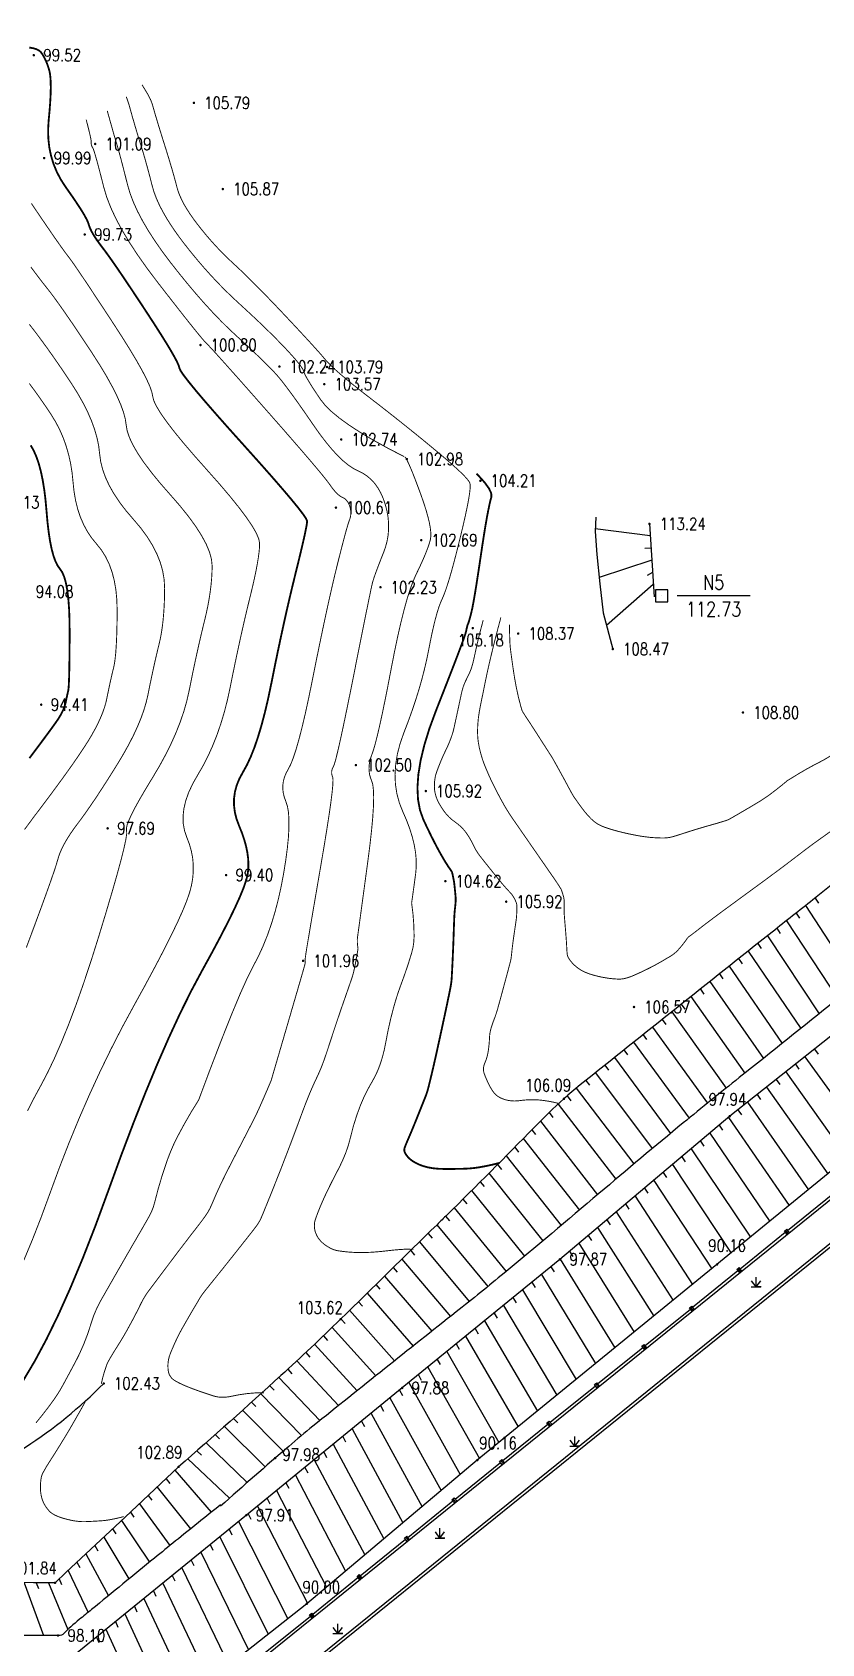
# Model space of a CAD drawing. Extents: x 532522 to 2902776, y -101917278 to 111238625.
# Drawn here: x 1412805 to 1477468, y 2818866 to 2950835 of the extents above; entities that cross this region are included whole.
import ezdxf
from ezdxf.enums import TextEntityAlignment as Align

# ---------------------------------------------------------------- set-up
doc = ezdxf.new("R2010")
doc.units = 0
doc.header["$LTSCALE"] = 1000
doc.header["$MEASUREMENT"] = 0
doc.header["$PDMODE"] = 33
doc.header["$PDSIZE"] = 0.125
doc.layers.get('0').update_dxf_attribs({"linetype": 'CONTINUOUS'})
doc.layers.add('Õ÷μØºìÏß', color=20, linetype='CONTINUOUS')
doc.layers.add('新地形图', color=7, linetype='CONTINUOUS')
doc.styles.add('HZ', font='rs', dxfattribs={"width": 0.8, "bigfont": 'hztxt'})
doc.linetypes.add('10421', pattern='A,2,[150,AAA.SHX,S=1,R=0,X=0,Y=1],1e-11', length=2)
doc.linetypes.add('X4', pattern='A,0,-1e-09,[149,symbolx.shx,S=0.15,R=0,X=0,Y=0],-1.6', length=1.6)

# ---------------------------------------------------------------- blocks, each defined once
blk = doc.blocks.new('GC124')
for p, q in [((0, -0.8), (-0.75, 0.2)), ((0, -0.8), (0, 0.8)), ((0, -0.8), (0.75, 0.2)), ((-0.8, -0.8), (0.75, -0.8)), ((0.8, -0.8), (0, -0.8))]:
    blk.add_line(p, q)
blk = doc.blocks.new('GC200')
at = {"linetype": 'Continuous', "const_width": 0.2, "flags": 128}
blk.add_lwpolyline([(-0.1, 0, 1), (0.1, 0, 1)], format="xyb", close=True, dxfattribs=at)
blk = doc.blocks.new('GC115')
blk.add_lwpolyline([(-1, -1), (1, -1), (1, 1), (-1, 1)], close=True)
blk.add_point((0, 0))
blk = doc.blocks.new('A$C22E77CCE')
at = {"layer": '新地形图', "color": 53, "linetype": 'Continuous'}
for p, q in [((591436, 283800), (586934, 284391)), ((591499, 282802), (591001, 282756)), ((591562, 281804), (587254, 280406)), ((591688, 279808), (587848, 276460)), ((591625, 280806), (591192, 280557)), ((599630, 278895, 112730), (593630, 278895, 112730)), ((604163, 253527), (608332, 247118)), ((604947, 254147), (605219, 253727)), ((602595, 252285), (606807, 245896)), ((603379, 252906), (603653, 252488)), ((601027, 251044), (605282, 244675)), ((601811, 251665), (602087, 251248)), ((599459, 249802), (603756, 243455)), ((600243, 250423), (600522, 250008)), ((597892, 248559), (602229, 242235)), ((598675, 249181), (598957, 248768)), ((596326, 247316), (600702, 241016)), ((597109, 247938), (597393, 247526)), ((594760, 246071), (599174, 239797)), ((595543, 246693), (595829, 246284)), ((592413, 244203), (592704, 243796)), ((593195, 244826), (597648, 238577)), ((593978, 245449), (594267, 245040)), ((590849, 242956), (591143, 242552)), ((591631, 243580), (596127, 237350)), ((589286, 241709), (589582, 241306)), ((590067, 242333), (594613, 236116)), ((604888, 241771), (605181, 241366)), ((587723, 240460), (588022, 240060)), ((588504, 241085), (593104, 234874)), ((603320, 240530), (603611, 240124)), ((604104, 241151), (609149, 234144)), ((586161, 239211), (586462, 238812)), ((586942, 239836), (591600, 233626)), ((601752, 239289), (602041, 238881)), ((602536, 239909), (607564, 232848)), ((584622, 237935), (584926, 237537)), ((585382, 238584), (590101, 232373)), ((600183, 238047), (600470, 237638)), ((600967, 238668), (605980, 231553)), ((583156, 236574), (583462, 236178)), ((583883, 237261), (588608, 231113)), ((598615, 236806), (598900, 236395)), ((599399, 237427), (604396, 230257)), ((581739, 235163), (582047, 234768)), ((582442, 235874), (587119, 229847)), ((597069, 235537), (597352, 235125)), ((597834, 236182), (602812, 228961)), ((580338, 233736), (580647, 233343)), ((581039, 234449), (585630, 228581)), ((594776, 233604), (599643, 226370)), ((595540, 234248), (595820, 233834)), ((596305, 234893), (601228, 227666)), ((578930, 232315), (579241, 231923)), ((579635, 233025), (584138, 227320)), ((593246, 232315), (598059, 225075)), ((594011, 232960), (594289, 232544)), ((578225, 231606), (582641, 226064)), ((591717, 231026), (596475, 223780)), ((592482, 231671), (592757, 231253)), ((576809, 230194), (581140, 224813)), ((577518, 230899), (577830, 230509)), ((590188, 229737), (594889, 222486)), ((590952, 230382), (591226, 229963)), ((575388, 228787), (579635, 223566)), ((576099, 229489), (576414, 229101)), ((588658, 228448), (593303, 221192)), ((589423, 229093), (589694, 228672)), ((573961, 227385), (578124, 222327)), ((574675, 228085), (574992, 227698)), ((587129, 227159), (591717, 219899)), ((587894, 227804), (588162, 227382)), ((572533, 225985), (576604, 221100)), ((573247, 226685), (573566, 226300)), ((585600, 225871), (590131, 218605)), ((586364, 226515), (586630, 226092)), ((571104, 224585), (575074, 219884)), ((571818, 225285), (572140, 224902)), ((584071, 224582), (588546, 217312)), ((584835, 225226), (585099, 224801)), ((569676, 223186), (573543, 218670)), ((570390, 223885), (570714, 223505)), ((582521, 223318), (586960, 216018)), ((583296, 223949), (583557, 223523)), ((568247, 221786), (572014, 217454)), ((568961, 222486), (569288, 222107)), ((580970, 222054), (585374, 214724)), ((581745, 222686), (582004, 222258)), ((567533, 221086), (567862, 220710)), ((579420, 220791), (583788, 213431)), ((580195, 221422), (580451, 220993)), ((566104, 219687), (566437, 219313)), ((566818, 220386), (570485, 216237)), ((577869, 219527), (582202, 212137)), ((578645, 220159), (578899, 219728)), ((564668, 218294), (565004, 217924)), ((565388, 218989), (568957, 215019)), ((576319, 218264), (580616, 210844)), ((577094, 218896), (577346, 218464)), ((563217, 216918), (563557, 216551)), ((563945, 217604), (567431, 213799)), ((574769, 217000), (579031, 209550)), ((575544, 217632), (575793, 217199)), ((561752, 215556), (562096, 215193)), ((562487, 216235), (565905, 212578)), ((573218, 215737), (577445, 208256)), ((573994, 216369), (574241, 215934)), ((560274, 214209), (560622, 213849)), ((561014, 214881), (564381, 211355)), ((570893, 213841), (571136, 213404)), ((571668, 214473), (575877, 206941)), ((572443, 215105), (572688, 214669)), ((558791, 212868), (559142, 212511)), ((559533, 213537), (562864, 210124)), ((569344, 212576), (569585, 212138)), ((570118, 213209), (574312, 205622)), ((557302, 211532), (557657, 211180)), ((558047, 212199), (561378, 208854)), ((567795, 211311), (568034, 210872)), ((568570, 211944), (572747, 204304)), ((555808, 210202), (556166, 209853)), ((556556, 210866), (559905, 207571)), ((566246, 210046), (566483, 209605)), ((567021, 210678), (571181, 202986)), ((554309, 208878), (554671, 208533)), ((555059, 209539), (558435, 206283)), ((564697, 208781), (564932, 208339)), ((565472, 209413), (569616, 201668)), ((552509, 207281), (555477, 203840)), ((553558, 208218), (556970, 204990)), ((563148, 207515), (563381, 207073)), ((563923, 208148), (568051, 200349)), ((551052, 205910), (553788, 202483)), ((551780, 206595), (552100, 206211)), ((561599, 206250), (561830, 205807)), ((562374, 206883), (566485, 199031)), ((550324, 205225), (550628, 204828)), ((560050, 204985), (560279, 204540)), ((560825, 205618), (564920, 197713)), ((548867, 203855), (549154, 203445)), ((549595, 204540), (552101, 201123)), ((558501, 203720), (558728, 203274)), ((559276, 204352), (563355, 196394)), ((547407, 202488), (547675, 202066)), ((548137, 203171), (550421, 199755)), ((556949, 202458), (557174, 202011)), ((557726, 203089), (561749, 195125)), ((545945, 201123), (546193, 200689)), ((546676, 201806), (548744, 198384)), ((555397, 201197), (555619, 200749)), ((556173, 201828), (560142, 193858)), ((544483, 199758), (544710, 199312)), ((545214, 200440), (547066, 197013)), ((553069, 199306), (556928, 191324)), ((553845, 199936), (554064, 199487)), ((554621, 200567), (558535, 192591)), ((540156, 198067), (541749, 193758)), ((541156, 198066), (541338, 197600)), ((542156, 198066), (543735, 194243)), ((543028, 198386), (543231, 197929)), ((543753, 199075), (545389, 195641)), ((551516, 198045), (555321, 190057)), ((552292, 198675), (552509, 198224)), ((549964, 196784), (553714, 188790)), ((550740, 197414), (550954, 196962)), ((548411, 195523), (552107, 187523)), ((549188, 196153), (549399, 195700)), ((546859, 194262), (550500, 186256)), ((547635, 194892), (547844, 194438)), ((546083, 193631), (546289, 193175))]:
    blk.add_line(p, q, dxfattribs=at)
at = {"layer": '新地形图', "color": 53, "linetype": '10421', "flags": 128}
blk.add_lwpolyline([(385316, 379865, 0.0274492), (386459, 378000, 0.0550783), (387175, 377176, 0.0160937), (389018, 375579, -0.024487), (390212, 374510, -0.0089075), (392088, 372588, -0.0148744), (393156, 371384, -0.019745), (395018, 368968, -0.010069), (398380, 364023, -0.0048635), (399561, 362169, -0.003149), (401339, 359277, -0.0238173), (404124, 354145, -0.0632865), (404824, 352054, -0.0167208), (405078, 350512, -0.0087687), (405412, 347552, -0.0039385), (405595, 345454, -0.0135489), (405627, 344842, -0.0978515), (405500, 344099, 0.1098931), (405401, 343434, 0.0336287), (405551, 342368, -0.0109914), (406156, 339137, -0.0143642), (406566, 336103, 0.0212439), (406871, 334056, 0.1475217), (407939, 332022, 0.0394727), (414290, 326502, 0.0175195), (418376, 323698, -0.0358458), (420323, 322254, -0.0132742), (423348, 319512, 0.0110929), (426953, 316215, 0.0134908), (430172, 313549, -0.0164257), (432803, 311345, -0.0355322), (433784, 310332, -0.0104784), (436776, 306613, -0.0438053), (439940, 301665, -0.1564648), (440226, 300009, -0.0167875), (440031, 298892, 0.0140766), (439791, 297562, 0.0091319), (439114, 292462, -0.0133319), (438621, 288974, -0.0285604), (437986, 286185, 0.0181348), (436894, 281817, 0.0193131), (436169, 277597, 0.0747369), (436188, 276485, 0.0299862), (436395, 275591, -0.0093944), (437169, 272772, -0.0511283), (438139, 266226, 0.2289363), (438875, 264862, 0.0335121), (439815, 264274, -0.0117315), (442567, 262716, -0.0001674), (449493, 258575, -0.0033742), (449835, 258367, -0.0023938), (451585, 257276, 0.0008781), (456347, 254287, 0.0016005), (462128, 250697, 0.0035822), (464727, 249121, 0.0236428), (465022, 248963, 0.0014676), (469895, 246665, 0.0704339), (476842, 244539, -0.1846769), (479313, 243119, -0.1916939), (479639, 242085, 0.1486391), (479941, 240742, 0.0123743), (481573, 238029, -0.0116462), (483310, 235148, -0.0058334), (485461, 231284, 0.0110892), (486613, 229263, 0.0298736), (489034, 225726, -0.0229557), (492246, 221170, -0.0053555), (495059, 216658, 0.007663), (497039, 213514, 0.0018632), (498251, 211669, -0.0007935), (501105, 207343, -0.0180075), (502614, 204857, 0.0615343), (503119, 204169, 0.1804162), (503276, 204091, 0.0093757), (506525, 203822, 0.007043), (508286, 203735, 0.0059363), (510377, 203685, 0.2815821), (512841, 205152, -0.3046343), (515204, 206427, -0.4023239), (516540, 204870, 0.484614), (517895, 203671, 0.0136404), (521080, 204334, -0.0080581), (526456, 205518, -0.0026981), (530891, 206394, 0.0024586), (535758, 207354, 0.0935814), (540262, 209185, 0.0547569), (546674, 214394)], format="xyb", dxfattribs=at)
at = {"layer": '新地形图', "color": 53, "linetype": 'Continuous'}
for points, const_width, elevation in [([(540578, 323793), (540912, 323734), (541181, 323651), (541385, 323547), (541525, 323420), (541630, 323275), (541730, 323118), (541824, 322948), (541914, 322765), (541998, 322569), (542077, 322361), (542151, 322140), (542220, 321907), (542277, 321634), (542316, 321293), (542337, 320887), (542339, 320413), (542324, 319872), (542290, 319265), (542239, 318591), (542169, 317851), (542122, 317087), (542138, 316346), (542218, 315626), (542362, 314928), (542569, 314251), (542839, 313596), (543173, 312963), (543571, 312351), (543976, 311778), (544333, 311259), (544641, 310795), (544901, 310386), (545112, 310032), (545274, 309732), (545388, 309487), (545453, 309296), (545507, 309124), (545585, 308934), (545687, 308726), (545814, 308499), (545966, 308255), (546143, 307993), (546344, 307713), (546570, 307414), (546834, 307063), (547152, 306624), (547523, 306097), (547947, 305481), (548424, 304778), (548955, 303986), (549538, 303107), (550175, 302139), (550797, 301183), (551338, 300336), (551797, 299600), (552174, 298973), (552470, 298456), (552684, 298050), (552816, 297753), (552867, 297566), (552958, 297352), (553210, 296974), (553625, 296432), (554200, 295725), (554938, 294855), (555838, 293820), (556899, 292620), (558122, 291257), (559344, 289895), (560403, 288698), (561299, 287667), (562032, 286803), (562603, 286104), (563010, 285572), (563254, 285205), (563335, 285005), (563320, 284835), (563275, 284559), (563200, 284179), (563095, 283692), (562960, 283101), (562796, 282404), (562602, 281602), (562378, 280694), (562138, 279713), (561895, 278692), (561651, 277630), (561405, 276526), (561157, 275383), (560906, 274198), (560654, 272972), (560400, 271706), (560140, 270467), (559871, 269322), (559594, 268273), (559308, 267319), (559014, 266459), (558710, 265695), (558398, 265025), (558078, 264451), (557788, 263921), (557571, 263386), (557424, 262844), (557349, 262298), (557346, 261745), (557414, 261187), (557554, 260623), (557765, 260054), (557992, 259491), (558179, 258947), (558326, 258421), (558433, 257915), (558500, 257427), (558527, 256957), (558514, 256507), (558461, 256075), (558339, 255582), (558118, 254947), (557798, 254171), (557379, 253253), (556861, 252194), (556244, 250993), (555528, 249650), (554713, 248166), (553836, 246524), (552936, 244707), (552012, 242715), (551065, 240549), (550093, 238207), (549098, 235691), (548079, 233000), (547037, 230135), (545991, 227287), (544962, 224650), (543951, 222224), (542958, 220009), (541981, 218004), (541022, 216211), (540081, 214628)], 150, 100000), ([(549813, 320737), (549882, 320633), (550252, 320023), (550507, 319538), (550647, 319176), (550736, 318861), (550835, 318516), (550945, 318141), (551067, 317735), (551199, 317300), (551343, 316834), (551497, 316338), (551663, 315812), (551828, 315285), (551982, 314785), (552125, 314312), (552257, 313867), (552377, 313449), (552486, 313059), (552584, 312696), (552671, 312360), (552768, 312031), (552899, 311685), (553063, 311325), (553259, 310948), (553489, 310557), (553752, 310149), (554048, 309727), (554377, 309289), (554725, 308849), (555077, 308421), (555434, 308006), (555796, 307603), (556162, 307212), (556533, 306833), (556908, 306467), (557288, 306113), (557688, 305743), (558122, 305330), (558590, 304872), (559093, 304371), (559630, 303826), (560202, 303238), (560809, 302605), (561450, 301929), (562078, 301261), (562648, 300652), (563158, 300101), (563609, 299611), (564002, 299179), (564335, 298806), (564609, 298493), (564823, 298238), (565042, 297993), (565326, 297708), (565676, 297382), (566093, 297016), (566575, 296609), (567124, 296162), (567738, 295674), (568419, 295146), (569128, 294598), (569830, 294051), (570525, 293505), (571211, 292959), (571889, 292415), (572560, 291872), (573223, 291329), (573878, 290787), (574492, 290272), (575029, 289809), (575491, 289399), (575877, 289040), (576188, 288734), (576422, 288480), (576581, 288278), (576664, 288128), (576692, 287950), (576683, 287663), (576638, 287267), (576557, 286762), (576439, 286147), (576286, 285424), (576097, 284592), (575872, 283650), (575636, 282700), (575414, 281842), (575207, 281076), (575014, 280402), (574836, 279820), (574672, 279330), (574523, 278932), (574388, 278626), (574259, 278333), (574127, 277975), (573993, 277551), (573857, 277062), (573718, 276507), (573576, 275887), (573432, 275201), (573285, 274450), (573124, 273659), (572937, 272853), (572724, 272032), (572485, 271196), (572220, 270346), (571929, 269481), (571612, 268601), (571268, 267707), (570955, 266816), (570729, 265947), (570588, 265100), (570534, 264276), (570566, 263474), (570684, 262694), (570889, 261936), (571180, 261201), (571488, 260488), (571746, 259798), (571953, 259132), (572109, 258489), (572214, 257870), (572269, 257273), (572272, 256700), (572225, 256151), (572154, 255627), (572087, 255131), (572022, 254663), (571962, 254224), (571904, 253812), (571893, 253734)], 75, 104000), ([(548513, 319765), (548572, 319630), (548742, 319130), (548870, 318669), (548995, 318223), (549119, 317791), (549241, 317373), (549360, 316969), (549478, 316579), (549593, 316203), (549706, 315841), (549819, 315477), (549934, 315096), (550050, 314698), (550167, 314282), (550286, 313848), (550407, 313397), (550529, 312929), (550653, 312443), (550803, 311937), (551003, 311407), (551255, 310853), (551557, 310275), (551910, 309673), (552314, 309048), (552768, 308398), (553273, 307725), (553808, 307050), (554349, 306393), (554897, 305755), (555453, 305136), (556015, 304536), (556585, 303954), (557161, 303392), (557745, 302848), (558318, 302323), (558862, 301817), (559379, 301330), (559867, 300862), (560327, 300413), (560758, 299983), (561162, 299571), (561537, 299179), (561877, 298814), (562174, 298484), (562430, 298189), (562642, 297930), (562813, 297706), (562941, 297517), (563027, 297364), (563070, 297246), (563111, 297123), (563188, 296953), (563303, 296738), (563455, 296477), (563643, 296170), (563868, 295817), (564131, 295419), (564430, 294974), (564815, 294492), (565334, 293980), (565988, 293439), (566776, 292869), (567699, 292269), (568755, 291641), (569946, 290983), (571272, 290295)], 75, 103000), ([(546967, 318609), (547003, 318478), (547156, 317930), (547293, 317441), (547415, 317011), (547521, 316638), (547613, 316324), (547689, 316067), (547750, 315870), (547810, 315670), (547885, 315407), (547974, 315083), (548078, 314696), (548196, 314247), (548328, 313736), (548474, 313162), (548635, 312526), (548837, 311843), (549107, 311128), (549447, 310380), (549854, 309601), (550330, 308789), (550875, 307946), (551488, 307070), (552170, 306162), (552880, 305261), (553578, 304404), (554263, 303593), (554937, 302826), (555599, 302105), (556248, 301429), (556886, 300797), (557511, 300211), (558105, 299667), (558650, 299162), (559144, 298697), (559588, 298271), (559983, 297884), (560327, 297537), (560622, 297229), (560866, 296961), (561105, 296679), (561382, 296331), (561699, 295918), (562054, 295438), (562448, 294893), (562880, 294282), (563352, 293605), (563862, 292862), (564383, 292124), (564887, 291463), (565373, 290879), (565841, 290370), (566293, 289939), (566727, 289584), (567143, 289305), (567542, 289103), (567918, 288917), (568264, 288688), (568581, 288414), (568870, 288097), (569128, 287736), (569358, 287332), (569559, 286884), (569730, 286392), (569866, 285880), (569957, 285373), (570005, 284870), (570009, 284372), (569970, 283879), (569887, 283390), (569761, 282906), (569591, 282426), (569408, 281969), (569245, 281553), (569102, 281178), (568977, 280843), (568872, 280550), (568787, 280297), (568720, 280085), (568673, 279913), (568616, 279663), (568521, 279213), (568386, 278563), (568213, 277714), (568002, 276665), (567752, 275417), (567463, 273970), (567136, 272323), (566806, 270679), (566512, 269240), (566254, 268006), (566030, 266977), (565842, 266154), (565689, 265536), (565572, 265123), (565490, 264916), (565432, 264810), (565389, 264704), (565359, 264596), (565345, 264487), (565344, 264377), (565357, 264266), (565385, 264154), (565427, 264041), (565455, 263829), (565441, 263420), (565384, 262814), (565284, 262012), (565142, 261013), (564958, 259817), (564731, 258424), (564462, 256835), (564189, 255245), (563950, 253851), (563745, 252652), (563574, 251648), (563438, 250840), (563335, 250227), (563267, 249810), (563233, 249588), (563218, 249471), (563204, 249369), (563192, 249282), (563182, 249210), (563174, 249152), (563169, 249109), (563165, 249082), (563163, 249069), (563163, 249062), (563163, 249055), (563163, 249045), (563165, 249034), (563167, 249022), (563170, 249008), (563173, 248992), (563177, 248975), (563181, 248954), (563181, 248927), (563180, 248894), (563176, 248854), (563169, 248808), (563160, 248756), (563149, 248698), (563135, 248634), (562976, 248075), (562528, 246533), (561792, 244007), (560767, 240499), (560387, 239198)], 75, 102000), ([(545240, 317886), (545356, 317444), (545468, 316999), (545553, 316639), (545612, 316362), (545645, 316170), (545652, 316062), (545647, 315997), (545649, 315934), (545656, 315873), (545668, 315813), (545686, 315756), (545709, 315700), (545737, 315646), (545771, 315594), (545817, 315498), (545883, 315313), (545969, 315038), (546074, 314673), (546198, 314219), (546342, 313676), (546506, 313043), (546689, 312320), (546927, 311528), (547253, 310686), (547667, 309796), (548170, 308855), (548761, 307865), (549441, 306826), (550209, 305737), (551066, 304599), (551918, 303503), (552670, 302540), (553322, 301710), (553875, 301014), (554329, 300451), (554683, 300022), (554937, 299726), (555092, 299563), (555262, 299393), (555560, 299074), (555987, 298606), (556542, 297990), (557225, 297225), (558038, 296311), (558978, 295248), (560047, 294037), (561119, 292818), (562068, 291732), (562894, 290780), (563597, 289961), (564177, 289275), (564634, 288723), (564968, 288304), (565179, 288018), (565326, 287810), (565468, 287624), (565605, 287459), (565737, 287315), (565865, 287193), (565987, 287093), (566104, 287015), (566217, 286958), (566323, 286905), (566421, 286840), (566510, 286763), (566592, 286674), (566665, 286572), (566730, 286458), (566786, 286331), (566834, 286193), (566873, 286048), (566898, 285905), (566912, 285763), (566913, 285623), (566902, 285484), (566879, 285346), (566843, 285209), (566795, 285074), (566732, 284897), (566650, 284637), (566550, 284292), (566432, 283863), (566295, 283350), (566140, 282754), (565967, 282073), (565775, 281308), (565568, 280457), (565349, 279517), (565116, 278489), (564872, 277371), (564615, 276165), (564345, 274870), (564062, 273487), (563768, 272014), (563473, 270573), (563192, 269281), (562924, 268139), (562669, 267148), (562428, 266307), (562200, 265616), (561985, 265074), (561784, 264683), (561610, 264366), (561480, 264045), (561392, 263720), (561347, 263393), (561345, 263061), (561386, 262727), (561469, 262389), (561596, 262047), (561723, 261655), (561806, 261165), (561847, 260576), (561846, 259889), (561801, 259104), (561714, 258221), (561584, 257240), (561411, 256160), (561202, 255054), (560965, 253994), (560699, 252979), (560404, 252010), (560080, 251087), (559728, 250210), (559346, 249378), (558937, 248592), (558453, 247637), (557852, 246299), (557133, 244578), (556297, 242474), (555342, 239987), (554454, 237611)], 75, 101000), ([(540753, 311021), (541157, 310426), (541576, 309809), (541984, 309209), (542354, 308669), (542686, 308188), (542981, 307766), (543238, 307404), (543457, 307101), (543638, 306857), (543782, 306672), (543948, 306451), (544198, 306099), (544531, 305616), (544947, 305002), (545446, 304256), (546028, 303379), (546693, 302371), (547442, 301231), (548184, 300083), (548830, 299048), (549380, 298127), (549835, 297319), (550193, 296624), (550455, 296043), (550621, 295575), (550692, 295221), (550780, 294867), (551002, 294400), (551356, 293820), (551842, 293128), (552462, 292322), (553213, 291403), (554098, 290371), (555115, 289226), (556131, 288081), (557011, 287046), (557755, 286123), (558364, 285311), (558838, 284611), (559176, 284022), (559378, 283544), (559445, 283177), (559432, 282836), (559394, 282436), (559332, 281976), (559246, 281456), (559135, 280876), (559000, 280237), (558840, 279538), (558656, 278779), (558459, 277973), (558260, 277135), (558060, 276262), (557857, 275356), (557654, 274417), (557448, 273444), (557241, 272437), (557032, 271397), (556807, 270361), (556551, 269364), (556264, 268407), (555947, 267489), (555599, 266612), (555221, 265774), (554812, 264976), (554372, 264218), (553960, 263493), (553634, 262791), (553394, 262114), (553240, 261461), (553173, 260833), (553192, 260229), (553297, 259649), (553488, 259094), (553696, 258548), (553853, 257997), (553957, 257440), (554010, 256878), (554012, 256311), (553961, 255738), (553859, 255160), (553705, 254576), (553476, 253918), (553149, 253116), (552724, 252171), (552201, 251083), (551580, 249850), (550860, 248475), (550043, 246955), (549128, 245293), (548177, 243537), (547255, 241738), (546360, 239896), (545493, 238011), (544654, 236084), (543842, 234113), (543058, 232100), (542302, 230043), (541567, 228040), (540843, 226184), (540131, 224477)], 75, 99000), ([(540705, 305825), (541028, 305388), (541343, 304971), (541650, 304573), (541950, 304196), (542268, 303789), (542632, 303303), (543040, 302738), (543493, 302094), (543991, 301371), (544534, 300569), (545122, 299688), (545755, 298728), (546372, 297761), (546911, 296862), (547373, 296030), (547757, 295265), (548063, 294567), (548292, 293937), (548443, 293373), (548516, 292876), (548603, 292382), (548793, 291826), (549087, 291209), (549484, 290530), (549985, 289789), (550589, 288986), (551297, 288122), (552108, 287195), (552917, 286267), (553618, 285394), (554211, 284579), (554696, 283820), (555073, 283117), (555342, 282471), (555502, 281882), (555555, 281349), (555544, 280838), (555514, 280312), (555465, 279773), (555397, 279219), (555310, 278651), (555204, 278069), (555079, 277474), (554935, 276864), (554780, 276234), (554625, 275577), (554468, 274895), (554310, 274186), (554150, 273451), (553989, 272690), (553827, 271903), (553664, 271089), (553473, 270255), (553230, 269405), (552934, 268540), (552586, 267660), (552185, 266764), (551731, 265853), (551225, 264927), (550666, 263986), (550120, 263088), (549655, 262293), (549270, 261600), (548966, 261009), (548741, 260521), (548596, 260136), (548532, 259852), (548548, 259672), (548561, 259423), (548488, 258934), (548331, 258206), (548088, 257238), (547759, 256031), (547345, 254585), (546846, 252899), (546261, 250974), (545638, 248994), (545023, 247144), (544418, 245424), (543820, 243835), (543232, 242375), (542652, 241046), (542081, 239847), (541519, 238778), (540968, 237762), (540434, 236720)], 75, 98000), ([(540588, 301127), (541065, 300507), (541549, 299860), (542040, 299186), (542537, 298486), (543041, 297759), (543552, 297005), (544069, 296224), (544560, 295440), (544992, 294677), (545365, 293934), (545679, 293212), (545933, 292511), (546128, 291830), (546264, 291170), (546341, 290531), (546426, 289897), (546585, 289252), (546818, 288597), (547126, 287932), (547508, 287256), (547965, 286569), (548496, 285872), (549102, 285165), (549704, 284453), (550226, 283743), (550667, 283035), (551028, 282328), (551308, 281624), (551508, 280921), (551626, 280220), (551665, 279522), (551656, 278839), (551633, 278189), (551597, 277570), (551548, 276982), (551484, 276427), (551408, 275902), (551317, 275410), (551213, 274948), (551102, 274494), (550989, 274020), (550876, 273527), (550762, 273016), (550647, 272485), (550531, 271936), (550414, 271368), (550296, 270781), (550154, 270171), (549965, 269536), (549729, 268875), (549445, 268188), (549115, 267475), (548738, 266737), (548313, 265973), (547842, 265184), (547357, 264404), (546893, 263671), (546450, 262983), (546027, 262342), (545624, 261747), (545243, 261197), (544882, 260694), (544541, 260237), (544227, 259812), (543944, 259402), (543693, 259008), (543473, 258631), (543285, 258270), (543128, 257925), (543003, 257597), (542910, 257284), (542791, 256877), (542589, 256263), (542304, 255442), (541937, 254414), (541487, 253180), (540954, 251740), (540339, 250093)], 75, 97000), ([(540586, 296279), (541083, 295601), (541547, 294949), (541981, 294322), (542382, 293720), (542748, 293118), (543073, 292491), (543357, 291838), (543601, 291159), (543803, 290454), (543965, 289724), (544086, 288968), (544166, 288186), (544248, 287412), (544376, 286678), (544549, 285986), (544768, 285334), (545032, 284723), (545341, 284152), (545695, 283623), (546095, 283134), (546491, 282639), (546834, 282091), (547124, 281490), (547360, 280837), (547543, 280130), (547674, 279371), (547751, 278559), (547775, 277694), (547768, 276841), (547753, 276065), (547730, 275367), (547698, 274746), (547659, 274202), (547611, 273735), (547556, 273346), (547492, 273033), (547423, 272754), (547354, 272463), (547285, 272160), (547214, 271846), (547144, 271520), (547072, 271182), (547000, 270833), (546928, 270472), (546841, 270098), (546724, 269707), (546579, 269301), (546405, 268879), (546202, 268441), (545971, 267988), (545710, 267518), (545420, 267033), (545084, 266504), (544685, 265903), (544223, 265231), (543697, 264488), (543108, 263672), (542455, 262786), (541739, 261827), (540960, 260798), (540188, 259752)], 75, 96000), ([(540696, 291216), (540936, 290797), (541154, 290305), (541350, 289741), (541523, 289105), (541673, 288397), (541801, 287617), (541907, 286765), (541991, 285841), (542071, 284927), (542168, 284104), (542280, 283374), (542410, 282736), (542555, 282190), (542717, 281735), (542894, 281373), (543088, 281103), (543278, 280825), (543442, 280439), (543580, 279946), (543692, 279345), (543779, 278637), (543840, 277821), (543875, 276897), (543884, 275866), (543880, 274842), (543872, 273942), (543862, 273164), (543849, 272509), (543834, 271977), (543815, 271568), (543794, 271282), (543770, 271118), (543744, 271014), (543719, 270906), (543693, 270793), (543667, 270676), (543640, 270554), (543614, 270428), (543587, 270298), (543560, 270164), (543527, 270024), (543484, 269879), (543430, 269727), (543365, 269570), (543290, 269407), (543203, 269238), (543106, 269063), (542998, 268882), (542811, 268604), (542477, 268136), (541995, 267479), (541367, 266633), (540591, 265598)], 150, 95000), ([(571337, 290276), (571414, 290181), (571515, 290005), (571640, 289748), (571789, 289410), (571963, 288991), (572160, 288490), (572381, 287908), (572627, 287245), (572864, 286571), (573063, 285955), (573222, 285398), (573342, 284900), (573422, 284461), (573464, 284081), (573466, 283759), (573428, 283496), (573360, 283248), (573269, 282968), (573157, 282657), (573021, 282316), (572864, 281944), (572684, 281540), (572481, 281106), (572257, 280641), (572019, 280100), (571776, 279438), (571528, 278656), (571276, 277752), (571019, 276727), (570757, 275581), (570491, 274314), (570220, 272927), (569956, 271550), (569711, 270317), (569486, 269227), (569280, 268281), (569093, 267477), (568926, 266817), (568778, 266300), (568649, 265927), (568544, 265629), (568468, 265338), (568421, 265055), (568403, 264779), (568414, 264510), (568453, 264249), (568522, 263996), (568619, 263749), (568712, 263434), (568767, 262974), (568785, 262368), (568765, 261618), (568707, 260722), (568612, 259680), (568479, 258494), (568308, 257162), (568129, 255836), (567971, 254665), (567833, 253650), (567717, 252790), (567621, 252086), (567545, 251538), (567491, 251145), (567457, 250908), (567443, 250727), (567448, 250501), (567472, 250231), (567503, 249996)], 75, 103000), ([(577210, 288891), (577358, 288747), (577882, 288166), (578234, 287678), (578414, 287282), (578422, 286978), (578340, 286678), (578252, 286294), (578156, 285825), (578052, 285273), (577941, 284636), (577823, 283915), (577698, 283110), (577565, 282220), (577433, 281334), (577312, 280536), (577202, 279828), (577102, 279210), (577013, 278681), (576934, 278242), (576865, 277892), (576807, 277632), (576757, 277427), (576710, 277244), (576668, 277084), (576630, 276945), (576596, 276828), (576566, 276734), (576540, 276661), (576519, 276610), (576499, 276566), (576479, 276511), (576459, 276446), (576438, 276372), (576417, 276287), (576395, 276192), (576373, 276088), (576351, 275973), (576292, 275767), (576163, 275389), (575962, 274837), (575690, 274112), (575346, 273215), (574931, 272145), (574445, 270902), (573888, 269486), (573353, 268033), (572934, 266676), (572630, 265417), (572443, 264255), (572371, 263190), (572416, 262222), (572576, 261351), (572852, 260577), (573181, 259877), (573497, 259226), (573802, 258624), (574095, 258072), (574377, 257568), (574646, 257115), (574904, 256710), (575150, 256355), (575199, 256283)], 150, 105000)]:
    blk.add_lwpolyline(points, dxfattribs=dict(at, const_width=const_width, elevation=elevation))
at = {"layer": '新地形图', "color": 53, "linetype": 'X4', "flags": 128}
for points in [[(586986, 285329), (586921, 284163), (587051, 282284), (587311, 279887), (587570, 277489), (588369, 274530)], [(616037, 239778), (596903, 224130), (577273, 208117), (563301, 196350), (547285, 183722)]]:
    blk.add_lwpolyline(points, dxfattribs=at)
at = {"layer": '新地形图', "color": 53, "linetype": 'Continuous', "flags": 128}
for points in [[(591374, 284786), (591751, 278810)], [(549669, 183781), (633785, 251745)], [(550913, 181238), (634719, 248951)], [(551021, 181016), (634800, 248708)], [(610437, 246165), (597946, 236277), (584038, 224555), (571113, 214022), (558360, 203605), (543754, 191740)], [(602685, 226925), (606387, 229916)], [(602422, 226867), (602609, 227018)], [(602835, 226738), (602609, 227018)], [(598795, 223783), (602498, 226774)], [(602649, 226587), (602422, 226867)], [(602742, 226663), (602516, 226943)], [(594906, 220640), (598609, 223632)], [(598533, 223725), (598720, 223876)], [(598760, 223445), (598533, 223725)], [(598853, 223520), (598627, 223800)], [(598946, 223596), (598720, 223876)], [(591017, 217498), (594720, 220489)], [(594644, 220583), (594831, 220734)], [(594870, 220303), (594644, 220583)], [(594964, 220378), (594737, 220658)], [(595057, 220453), (594831, 220734)], [(587128, 214355), (590830, 217347)], [(590755, 217440), (590942, 217591)], [(590981, 217160), (590755, 217440)], [(591075, 217236), (590848, 217516)], [(591168, 217311), (590942, 217591)], [(583239, 211213), (586941, 214205)], [(586866, 214298), (587052, 214449)], [(587092, 214018), (586866, 214298)], [(587185, 214093), (586959, 214373)], [(587279, 214169), (587052, 214449)], [(582977, 211156), (583163, 211306)], [(583203, 210876), (582977, 211156)], [(583296, 210951), (583070, 211231)], [(583390, 211026), (583163, 211306)], [(579350, 208071), (583052, 211062)], [(552805, 207560), (548440, 203454), (543603, 198935), (542694, 198067), (540924, 198066), (520156, 198100)], [(575460, 204928), (579163, 207920)], [(579087, 208013), (579274, 208164)], [(579314, 207733), (579087, 208013)], [(579407, 207809), (579181, 208089)], [(579500, 207884), (579274, 208164)], [(571571, 201786), (575274, 204778)], [(575198, 204871), (575385, 205022)], [(575425, 204591), (575198, 204871)], [(575518, 204666), (575292, 204946)], [(575611, 204742), (575385, 205022)], [(567682, 198644), (571385, 201635)], [(571309, 201729), (571496, 201879)], [(571535, 201449), (571309, 201729)], [(571629, 201524), (571402, 201804)], [(571722, 201599), (571496, 201879)], [(563793, 195501), (567495, 198493)], [(567420, 198586), (567607, 198737)], [(567646, 198306), (567420, 198586)], [(567740, 198382), (567513, 198662)], [(567833, 198457), (567607, 198737)], [(559904, 192359), (563606, 195350)], [(563531, 195444), (563717, 195595)], [(563757, 195164), (563531, 195444)], [(563850, 195239), (563624, 195519)], [(563944, 195315), (563717, 195595)]]:
    blk.add_lwpolyline(points, dxfattribs=at)
at = {"layer": '新地形图', "color": 53, "linetype": 'Continuous', "const_width": 75}
for points, elevation in [([(602663, 263756, -0.0000035), (602667, 263758, -0.001917), (603594, 264327, -0.0200348), (605219, 265228, 0.0298665), (606298, 265854, 0.044555), (607415, 266747, -0.0283901), (609119, 268203, -0.0017593), (610347, 269130, -0.0019357), (611470, 269965, -0.0069871), (612795, 270913, -0.006847), (614173, 271844, -0.0421175), (614736, 272148, 0.0091643), (617404, 273372, 0.0399296), (623039, 276660, 0.0332724), (629150, 281546)], 108000), ([(579203, 277122, 0.0069653), (578423, 274082, 0.0091613), (577905, 271753, 0.000764), (577505, 269770, 0.0047551), (577444, 269451, 0.044661), (577292, 267749, 0.057307), (577444, 266425, 0.0156749), (577646, 265667, 0.0208864), (577839, 265110, 0.0090227), (578173, 264305, 0.0100669), (578500, 263595, 0.0158067), (579434, 261814, 0.0227851), (580176, 260633), (581335, 258959), (583655, 255611, -0.0167788), (584141, 254856, 0.0990423)], 107000), ([(577757, 276898, 0.0043416), (577446, 275725, 0.0070909), (577272, 275002, 0.0027549), (577031, 273909, -0.0060913), (576919, 273415, -0.0673438), (576432, 272160, 0.0726714), (575993, 270991, 0.0015428), (575799, 270085, -0.0014769), (575596, 269139, -0.0003265), (575415, 268313, -0.0008984), (575349, 268012, -0.0275684), (575194, 267461, -0.0195415), (574903, 266707, -0.0126648), (574718, 266307, 0.0090962), (574457, 265752, 0.0102355), (574213, 265177, 0.0085496), (573947, 264478, 0.0474992), (573803, 263919, 0.0419847), (573756, 263268, 0.046641), (573803, 262816, 0.0404834), (573947, 262313, 0.038351), (574138, 261903, 0.0240504), (574521, 261294, 0.0911939), (575466, 260359, -0.0917822), (576404, 259429, -0.0436853), (576991, 258401, 0.0566895), (577464, 257621, 0.004166), (578086, 256831, 0.0023369), (579211, 255439, 0.0240621), (580077, 254477, -0.0074481), (580088, 254465, -0.0161022)], 106000), ([(579915, 276523, 0.0123204), (579937, 275165, 0.0224745), (580001, 274423, 0.0030299), (580183, 273102, 0.0044039), (580321, 272196, 0.0272377), (580838, 269827, 0.0231571), (580975, 269409, 0.0438553)], 108000), ([(594528, 250930, 0.0118652), (595233, 251456, -0.0080841), (597316, 253035, -0.0003004), (600277, 255204, 0.000982), (601182, 255868, 0.005293), (603792, 257836, -0.0091812), (605306, 258959, -0.0008474), (606670, 259929, 0.0003274), (610203, 262436, 0.0001508), (611312, 263225, 0.0001025), (612944, 264386, 0.0374559), (615626, 266616, -0.0367494), (618357, 268893, -0.0031239), (621115, 270843, -0.0021319), (625187, 273657, -0.0006273), (626098, 274280, -0.0002976), (628022, 275589, -0.014921), (628448, 275861, -0.0054178), (629652, 276560)], 107000)]:
    blk.add_lwpolyline(points, format="xyb", dxfattribs=dict(at, elevation=elevation))
at = {"layer": '新地形图', "color": 53, "linetype": 'Continuous', "flags": 128}
for points, format in [([(580975, 269409, 75, 75, -0.0008831), (581625, 268419, 75, 75, -0.002148), (581890, 268010, 75, 75, -0.0002255), (583370, 265701, 75, 75, -0.0079314), (583411, 265634, 75, 75, -0.0076282), (583567, 265365, 75, 75, -0.0014405), (584362, 263924, 75, 75, -0.0036706), (584692, 263311, 75, 75, 0.0036114), (585028, 262689, 75, 75, 0.0261253), (585215, 262386, 75, 75, 0.0081138), (585884, 261454, 75, 75, 0.0368727), (586591, 260635, 75, 75, 0.0593324), (587120, 260218, 75, 75, 0.052931), (587695, 259946, 75, 75, 0.0242629), (589022, 259553, 75, 75, 0.0105386), (590084, 259317, 75, 75, 0.01345), (590924, 259173, 75, 75, 0.0358779), (592509, 259059, 75, 75, 0.0714391), (593301, 259173, 75, 75, 0.0084032), (594013, 259395, 75, 75, -0.0054528), (595108, 259743, 75, 75, -0.006189), (596720, 260215, 75, 75, 0.0104135), (597676, 260503, 75, 75, 0.0512555), (597966, 260632, 75, 75, 0.0059017), (600338, 262024, 75, 75, 0.0244589), (601247, 262634, 75, 75, 0.0147662), (602667, 263758, 75, 75, 0)], "xyseb"), ([(618516, 264981, -0.0008848), (613467, 260903, -0.0020714), (611300, 259173, -0.0000468), (604765, 254003, 0.0000917), (601428, 251362, 0.0013451), (585691, 238835, 0.0155475), (584366, 237706, 0.0148896), (581928, 235356, -0.0049894), (574793, 228201, -0.0003819), (573973, 227397, -0.0000397), (566081, 219665, -0.0089492), (561193, 215045, -0.005354), (552805, 207560)], "xyb"), ([(584141, 254856, 75, 75, -0.0314063), (584339, 254238, 75, 75, -0.0575176), (584386, 253886, 75, 75, -0.0130081), (584380, 253241, 75, 75, 0.0258439), (584386, 252916, 75, 75, 0.0041455), (584449, 252101, 75, 75, -0.0025517), (584555, 250778, 75, 75, -0.0070225), (584595, 250136, 75, 75, 0.0085714), (584628, 249610, 75, 75, 0.1182179), (584757, 249217, 75, 75, 0.0671456), (585213, 248660, 75, 75, 0.040765), (585633, 248328, 75, 75, 0.0419012), (586090, 248076, 75, 75, 0.035526), (586682, 247861, 75, 75, 0.0230858), (587625, 247638, 75, 75, 0.036055), (588783, 247506, 75, 75, 0.0704361), (589379, 247565, 75, 75, 0.0412589), (589996, 247771, 75, 75, 0.0169566), (591426, 248441, 75, 75, 0.0104223), (592111, 248810, 75, 75, 0.0070298), (593107, 249391, 75, 75, 0.0708455), (593702, 249876, 75, 75, 0.0405006), (594528, 250930, 75, 75, 0)], "xyseb"), ([(571893, 253734, 75, 75, -0.0374124), (572096, 251020, 75, 75, -0.0730219), (571893, 249635, 75, 75, -0.0167355), (571039, 247101, 75, 75, 0.0224314), (570423, 245203, 75, 75, 0.0239604), (569767, 242278, 75, 75, -0.0397071), (569315, 240525, 75, 75, -0.0521901), (568632, 239061, 75, 75, 0.0405844), (567713, 237201, 75, 75, 0.0377832), (566893, 234573, 75, 75, -0.0511449), (566234, 232646, 75, 75, -0.0133054), (565762, 231688, 75, 75, 0.0084301), (565002, 230184, 75, 75, 0.0130206), (564417, 228890, 75, 75, 0.0165172), (564017, 227845, 75, 75, 0.1603131), (564002, 226818, 75, 75, 0.144596), (564633, 225875, 75, 75, 0.0575512), (565297, 225442, 75, 75, 0.0766566), (565865, 225260, 75, 75, 0.0279877), (567193, 225125, 75, 75, 0.0270458), (568575, 225137, 75, 75, 0.0146815), (570001, 225269, 75, 75, -0.0163075), (571286, 225383, 75, 75, -0.0175367), (571470, 225387, 75, 75, -0.0056579), (572039, 225373, 75, 75, 0)], "xyseb"), ([(580077, 254477, 75, 75, -0.0597149), (580436, 253840, 75, 75, -0.1035695), (580516, 253423, 75, 75, -0.0080915), (580492, 252703, 75, 75, -0.0215401), (580467, 252434, 75, 75, -0.0036352), (580328, 251477, 75, 75, 0.0040113), (580204, 250610, 75, 75, 0.0098617), (580071, 249460, 75, 75, -0.0283144), (580010, 249060, 75, 75, -0.012274), (579962, 248858, 75, 75, -0.0015034), (579525, 247220, 75, 75, -0.00073), (579247, 246195, 75, 75, -0.000676), (578944, 245089, 75, 75, -0.0277282), (578637, 244177, 75, 75, 0.0304717), (578362, 243345, 75, 75, 0.0559198), (578275, 242754, 75, 75, -0.0287924), (578168, 241601, 75, 75, -0.0672133), (577880, 240614, 75, 75, 0.1222642), (577780, 240051, 75, 75, 0.0702922), (577843, 239755, 75, 75, 0.025343), (578168, 238986, 75, 75, 0.0172797), (578358, 238625, 75, 75, 0.018815), (578556, 238308, 75, 75, 0.1288878), (579139, 237797, 75, 75, 0.098932), (580107, 237533, 75, 75, 0.0526296), (580756, 237556, 75, 75, -0.0340926), (581755, 237630, 75, 75, -0.0351486), (582700, 237568, 75, 75, -0.0274839), (583888, 237339, 75, 75, 0)], "xyseb"), ([(567503, 249996, 75, 75, -0.013806), (567191, 248295, 75, 75, -0.0306975), (566984, 247545, 75, 75, -0.0012711), (566311, 245608, 75, 75, 0.0023871), (565955, 244576, 75, 75, 0.0037811), (565141, 242118, 75, 75, -0.0070697), (564697, 240806, 75, 75, -0.0275354), (564145, 239483, 75, 75, 0.0192778), (563326, 237608, 75, 75, 0.0052012), (562898, 236483, 75, 75, -0.0023164), (561954, 233953, 75, 75, -0.0076834), (559612, 228043, 75, 75, -0.0597412), (559210, 227328, 75, 75, -0.008763), (558827, 226823, 75, 75, -0.0016169), (556695, 224129, 75, 75, -0.0017633), (555462, 222593, 75, 75, 0.0036319), (554866, 221845, 75, 75, 0.0311543), (554558, 221397, 75, 75, 0.006071), (553152, 218989, 75, 75, 0.0184532), (552630, 217986, 75, 75, 0.016389), (552123, 216819, 75, 75, 0.1342595), (551966, 215404, 75, 75, 0.2172986), (552466, 214649, 75, 75, 0.0315289), (553004, 214358, 75, 75, 0.0187894), (553952, 213963, 75, 75, 0.0128275), (555688, 213366, 75, 75, 0.0530988), (556124, 213278, 75, 75, 0.0802366), (557170, 213348, 75, 75, -0.0430641), (559096, 213621, 75, 75, -0.0085626), (559334, 213630, 75, 75, -0.0044489), (559792, 213635, 75, 75, 0)], "xyseb"), ([(560387, 239198, 75, 75, -0.0058801), (559395, 236911, 75, 75, -0.0132493), (558916, 235913, 75, 75, -0.0013801), (557473, 233121, 75, 75, 0.0026155), (556716, 231646, 75, 75, 0.0193024), (555520, 229043, 75, 75, -0.0546791), (555033, 228154, 75, 75, -0.0129981), (554466, 227387, 75, 75, 0.0039883), (552574, 224921, 75, 75, 0.0006562), (550510, 222178, 75, 75, 0.0050387), (550245, 221817, 75, 75, 0.0431529), (549767, 221016, 75, 75, -0.0154625), (548562, 218714, 75, 75, -0.0144153), (547754, 217371, 75, 75, 0.0155876), (547009, 216127, 75, 75, 0.0658973), (546920, 215902, 75, 75, 0.0361089), (546473, 214356, 75, 75, 0)], "xyseb"), ([(545150, 212866, 75, 75, -0.0033699), (544213, 211213, 75, 75, -0.0049951), (543563, 210109, 75, 75, -0.0079173), (542189, 207908, 75, 75, 0.0213), (541700, 207076, 75, 75, 0.0831682), (541548, 206621, 75, 75, 0.0463898), (541493, 205766, 75, 75, 0.0572653), (541598, 205038, 75, 75, 0.0670787), (541838, 204456, 75, 75, 0.0532435), (542202, 203960, 75, 75, 0.078518), (542528, 203698, 75, 75, 0.0311727), (542912, 203509, 75, 75, 0.0283156), (543356, 203353, 75, 75, 0.0253972), (544210, 203153, 75, 75, 0.0333997), (544874, 203078, 75, 75, 0.0224), (545185, 203077, 75, 75, 0.0054497), (546461, 203146, 75, 75, 0.0294472), (547198, 203238, 75, 75, 0.0189821), (548323, 203491, 75, 75, 0)], "xyseb")]:
    blk.add_lwpolyline(points, format=format, dxfattribs=at)
at = {"layer": '新地形图', "color": 53, "linetype": 'X4', "flags": 128}
for points in [[(622537, 258782, -0.0013934), (616370, 253603, -0.0046163), (614490, 252062, -0.0010829), (598730, 239443, 0.003706), (594144, 235731, 0.0046575), (587227, 229939, -0.0041533), (579478, 223437, -0.0049867), (575551, 220262, 0.0016774), (563815, 210901, 0.0092696), (561827, 209243, 0.0032281), (556240, 204341)], [(556240, 204451, 0.0007924), (552559, 201493, 0.0016818), (550832, 200091, 0.0000173), (545678, 195878, 0.0000894), (544678, 195060, 0.0206174), (543316, 193849, -0.172807), (543112, 193756, -0.021995), (543065, 193754, 0.0006647), (541514, 193759, 0.0004077), (530933, 193767, 0.0003975), (520082, 193759)]]:
    blk.add_lwpolyline(points, format="xyb", dxfattribs=at)
at = {"layer": '新地形图', "color": 53, "linetype": 'Continuous', "flags": 128}
for points, const_width in [([(575199, 256283, -0.0109726), (575336, 255650, -0.0206141), (575388, 255309, -0.0045059), (575498, 254211, -0.0286847), (575504, 254037, -0.0252211), (575456, 253392, 0.020271), (575388, 252591, 0.0030845), (575347, 251494, -0.002333), (575294, 250044, -0.0036954), (575178, 247631, -0.0202616), (575136, 247192, -0.0152431), (575067, 246786, -0.0031199), (574660, 244815, -0.0010493), (574286, 243078, -0.0009547), (573867, 241170, -0.0067804), (573277, 238670, -0.0249053), (573074, 238001, -0.0090032), (573015, 237846, -0.0006252), (572123, 235624, -0.0073388), (571645, 234488, 0.0109296), (571330, 233722, 0.2258237), (571365, 233252, 0.1173297), (571964, 232613, 0.0715848), (572861, 232189, 0.0599648), (574026, 231979, 0.0146782), (574781, 231957, 0.0075727), (576246, 231979, 0.0336958), (577427, 232095, 0.0233554), (579100, 232455)], 150), ([(554454, 237611, 0.0225513), (552726, 234619, 0.0353753), (551852, 232596, 0.0242609), (550842, 229198, -0.0697706), (550383, 228048, -0.0020717), (549436, 226405, 0.0015673), (548181, 224233, 0.0003585), (546890, 221979, 0.0009787), (546419, 221152, 0.0576473), (545652, 219340, -0.0408323), (544657, 216751, -0.0096878), (544401, 216243, -0.0024412), (543335, 214256, -0.0309179), (542567, 213028, -0.019114), (541133, 211175)], 75)]:
    blk.add_lwpolyline(points, format="xyb", dxfattribs=dict(at, const_width=const_width))
at = {"layer": '新地形图', "color": 53, "linetype": 'Continuous', "xscale": 500, "yscale": 500}
for name, p, zscale in [('GC200', (540951, 323166, 99520), 1000), ('GC200', (554062, 319260, 105792), 1000), ('GC200', (545975, 315896, 101093), 1000), ('GC200', (541800, 314740, 99986), 1000), ('GC200', (556436, 312206, 105866), 1000), ('GC200', (545119, 308480, 99730), 1000), ('GC200', (554596, 299431, 100795), 1000), ('GC200', (561062, 297663, 102240), 1000), ('GC200', (564963, 297632, 103785), 1000), ('GC200', (564742, 296227, 103574), 1000), ('GC200', (566132, 291700, 102742), 1000), ('GC200', (571499, 290089, 102980), 500), ('GC200', (577524, 288317, 104213), 1000), ('GC200', (565696, 286115, 100607), 1000), ('GC200', (591374, 284786, 113236), 1000), ('GC200', (572680, 283450, 102694), 1000), ('GC200', (569339, 279593, 102230), 500), ('GC115', (592380, 278895, 112730), 500), ('GC200', (576902, 276248, 105180), 500), ('GC200', (580623, 275803, 108369), 1000), ('GC200', (588369, 274530, 108470), 500), ('GC200', (541559, 269981, 94406), 1000), ('GC200', (599029, 269333, 108800), 500), ('GC200', (567331, 265032, 102497), 1000), ('GC200', (573053, 262907, 105920), 500), ('GC200', (547001, 259853, 97687), 1000), ('GC200', (556697, 256025, 99402), 1000), ('GC200', (574657, 255523, 104621), 1000), ('GC200', (579640, 253847, 105920), 500), ('GC200', (579640, 253847, 105920), 500), ('GC200', (563008, 249003, 101964), 1000), ('GC200', (590106, 245219, 106570), 500), ('GC200', (584366, 237706, 106085), 1000), ('GC200', (597946, 236277, 97945), 1000), ('GC200', (584038, 224555, 97870), 1000), ('GC200', (596903, 224130, 90160), 1000), ('GC124', (600108, 222696), 500), ('GC200', (566081, 219665, 103618), 1000), ('GC200', (546674, 214394, 102429), 1000), ('GC200', (571113, 214022, 97878), 1000), ('GC124', (585254, 209659), 500), ('GC200', (552805, 207560, 102889), 1000), ('GC200', (560722, 208284, 97980), 500), ('GC200', (577273, 208117, 90157), 1000), ('GC200', (558360, 203605, 97910), 1000), ('GC124', (574214, 202134), 500), ('GC200', (542694, 198067, 101837), 1000), ('GC200', (563301, 196350, 90004), 1000), ('GC124', (565850, 194312), 500), ('GC200', (542938, 193755, 98100), 500)]:
    blk.add_blockref(name, p, dxfattribs=dict(at, zscale=zscale))
at = {"layer": '新地形图', "color": 53, "linetype": 'Continuous', "style": 'HZ', "width": 0.8}
for s, height, p in [('99.52', 1000, (543276, 323166)), ('105.79', 1000, (556787, 319260)), ('101.09', 1000, (548700, 315896)), ('99.99', 1000, (544125, 314740)), ('105.87', 1000, (559161, 312206)), ('99.73', 1000, (547444, 308480)), ('100.80', 1000, (557321, 299431)), ('102.24', 1000, (563787, 297663)), ('103.79', 1000, (567688, 297632)), ('103.57', 1000, (567467, 296227)), ('102.74', 1000, (568857, 291700)), ('102.98', 1000, (574224, 290089)), ('104.21', 1000, (580249, 288317)), ('93.13', 1000, (539872, 286542)), ('100.61', 1000, (568421, 286115)), ('113.24', 1000, (594099, 284786)), ('102.69', 1000, (575405, 283450)), ('102.23', 1000, (572064, 279593)), ('N5', 1200, (596630, 279995)), ('94.08', 1000, (542653, 279239)), ('112.73', 1200, (596630, 277795)), ('108.37', 1000, (583348, 275803)), ('105.18', 1000, (577560, 275263)), ('108.47', 1000, (591094, 274530)), ('94.41', 1000, (543884, 269981)), ('108.80', 1000, (601754, 269333)), ('102.50', 1000, (570056, 265032)), ('105.92', 1000, (575778, 262907)), ('97.69', 1000, (549326, 259853)), ('99.40', 1000, (559022, 256025)), ('104.62', 1000, (577382, 255523)), ('105.92', 1000, (582365, 253847)), ('105.92', 1000, (582365, 253847)), ('101.96', 1000, (565733, 249003)), ('106.57', 1000, (592831, 245219)), ('106.09', 1000, (583074, 238806)), ('97.94', 1000, (597764, 237656)), ('90.16', 1000, (597730, 225689)), ('97.87', 1000, (586363, 224555)), ('103.62', 1000, (564373, 220600)), ('102.43', 1000, (549399, 214394)), ('97.88', 1000, (573438, 214022)), ('90.16', 1000, (578973, 209510)), ('102.89', 1000, (551233, 208747)), ('97.98', 1000, (562848, 208558)), ('97.91', 1000, (560685, 203605)), ('101.84', 1000, (540947, 199268)), ('90.00', 1000, (564497, 197712)), ('98.10', 1000, (545263, 193755))]:
    blk.add_text(s, height=height, dxfattribs=at).set_placement(p, align=Align.MIDDLE)

msp = doc.modelspace()

# ---------------------------------------------------------------- block references
at = {"layer": 'Õ÷μØºìÏß', "color": 1, "linetype": 'Continuous'}
msp.add_blockref('A$C22E77CCE', (871984, 2625789), dxfattribs=at)

doc.saveas('drawing.dxf')
